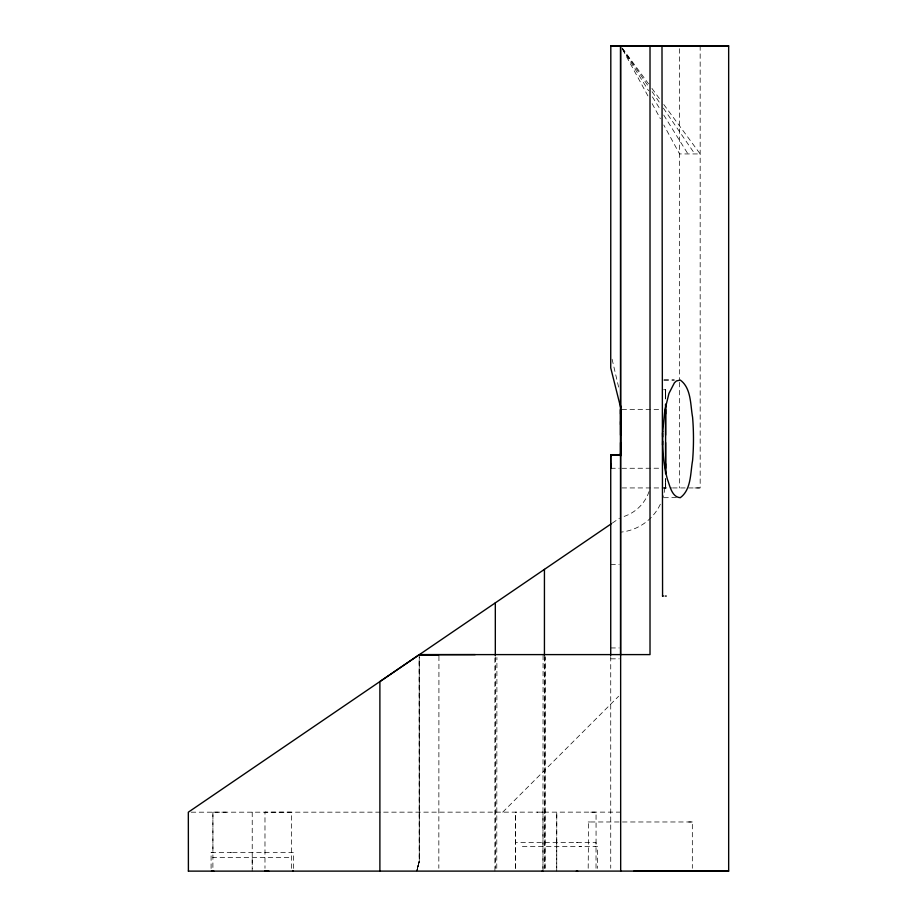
<?xml version="1.0" encoding="UTF-8"?>
<svg xmlns="http://www.w3.org/2000/svg" width="917" height="917" viewBox="0 0 917 917"><rect width="100%" height="100%" fill="white"/><g stroke="black" fill="none" stroke-linecap="round" stroke-linejoin="round"><path stroke-width="0.69" stroke-dasharray="4.58 3.44" d="M226.35 812.175L212.927 812.153L212.893 868.376M252.198 871.116L252.198 857.361M291.491 868.365L291.526 812.153L264.979 812.164L264.979 868.296M419.275 654.727L419.264 861.246L417.441 868.605L419.252 861.235L419.184 657.546M494.905 871.07L494.905 656.159M496.773 868.342L496.911 657.455M515.469 868.261L515.48 812.175L516.535 812.175M515.583 868.353L515.549 812.141M542.944 868.33L543.082 654.6M545.019 868.204L545.157 657.374M596.027 868.261L596.027 842.62L515.641 842.62M663.518 487.993L665.604 487.993L665.604 478.812M665.685 389.691L665.604 398.941L665.685 389.691L663.518 389.759M665.696 487.936L665.696 478.743L665.604 481.414M665.685 398.872L665.685 391.364M679.577 48.716L679.577 380.887M417.35 868.674L419.184 861.315L416.822 871.07L419.264 861.246L419.184 657.627M416.731 871.139L419.195 861.304M502.745 812.141L618.62 696.255M612.304 523.103L619.456 518.22M212.893 812.175L212.927 852.432L213.535 852.432M543.002 871.104L542.99 812.153L537.179 812.164M211.093 868.422L211.093 852.432L231.222 852.432L230.052 852.432M293.383 868.422L293.383 852.42L273.22 852.432M588.187 868.284L588.599 821.976L692.324 821.976L692.324 868.284M663.782 104.504L700.175 153.941L679.566 153.93L663.805 125.033M664.091 379.982L674.155 379.982M663.793 380.051L674.373 380.051M621.967 409.463L660.057 409.395M610.733 468.289L619.239 468.22M621.967 468.289L660.057 468.22M622.035 487.936L671.76 487.947M672.562 487.936L700.175 487.947L700.164 45.884M663.793 497.702L678.431 497.633M610.814 564.54L619.227 564.54M610.814 647.952L619.227 647.952M610.814 658.83L619.227 658.83M191.195 812.187L620.637 812.13M590.8 812.175L596.061 812.141L596.061 846.529L595.122 846.529M589.826 821.976L588.187 821.976M688.667 821.976L692.324 821.976M522.369 846.529L576.415 846.529M581.275 846.529L579.097 846.529L597.517 846.529L597.517 868.353M232.574 852.432L271.868 852.432M212.148 852.432L211.093 852.432M213.833 857.372L212.939 857.372L291.342 857.372M694.834 487.947L700.175 487.947M542.062 812.153L542.99 812.153M264.979 812.164L265.919 812.164M576.38 842.631L577.653 842.631M622.311 48.177L648.537 83.814M651.93 88.41L660.389 99.907M622.23 48.223L648.846 86.989M652.079 91.689L660.137 103.438M663.369 108.126L694.822 153.941M622.139 48.292L648.606 90.794M652.4 96.87L659.965 109.008M663.748 115.084L687.956 153.93M622.689 49.633L648.732 97.385M652.159 103.667L660.378 118.751M612.086 359.2L619.067 389.06M665.604 389.759L665.604 396.339M665.685 481.356L665.604 486.319M665.685 486.262L665.604 487.993M679.577 382.309L679.577 487.936M610.733 656.469L610.733 868.273M545.007 656.32L545.007 868.261M544.434 656.606L544.446 868.319M495.318 657.088L495.329 868.319M438.934 656.148L438.83 868.273M252.221 812.153L252.221 868.433M664.836 487.947A49.197 49.197 0 0 1 662.899 497.622M660.355 504.19A49.197 49.197 0 0 1 620.626 532.158M649.087 491.455A39.786 39.786 0 0 1 624.145 516.409M556.734 842.62L556.734 871.116L556.768 812.141L556.734 842.631"/><path stroke-width="1.38" d="M379.89 871.127L379.89 681.572L419.298 654.612L650.015 654.6L650.015 45.93M610.825 468.22L610.825 466.845M620.557 456.207L620.557 442.567M620.557 435.185L620.557 421.556M620.557 424.686L620.557 409.463L620.557 413.991M610.825 467.762L610.733 455.073L620.649 455.004L620.649 442.498M620.649 435.117L620.649 409.395M665.604 442.567L665.604 473.608L665.604 404.145L665.593 435.185M662.51 444.997L662.647 441.192M620.557 654.887L620.614 45.884M611.203 523.848L188.329 812.187L188.398 871.081M188.329 871.127L728.671 871.093L728.66 45.896L610.733 45.93M293.337 871.093L292.706 871.093M542.761 871.104L542.062 871.093M265.93 871.104L264.979 871.104L268.75 871.104M610.733 655.242L610.733 454.683L620.557 454.683M662.464 596.061L663.438 596.061M665.169 596.061L666.327 596.061M475.212 654.612L419.184 654.669L438.83 654.784M213.833 871.116L211.483 871.093M650.142 871.047L728.671 871.093M633.796 871.15L650.027 871.139M576.38 871.116L577.653 871.116M728.66 45.896L610.814 45.861L610.733 367.889L620.557 407.182M662.498 432.858L662.636 436.939M665.593 409.463L665.593 413.991M665.593 463.761L665.593 468.289M661.994 45.93L662.567 596.061M620.545 45.93L620.683 871.15M620.557 453.078L620.557 455.073M610.733 454.683L610.733 456.196M610.825 463.693L610.733 467.83M620.649 405.715L620.637 455.038M544.434 569.377L544.434 655.231M495.318 602.87L495.318 655.689M662.739 431.494C662.269 447.507 663.232 463.704 667.393 479.236C669.88 485.643 671.714 497.14 680.254 497.702C691.384 489.644 690.329 472.908 692.576 460.575A57.737 12.242 -90 0 0 692.576 417.178C690.329 404.844 691.384 388.109 680.254 380.051L676.356 380.979L674.408 382.825L668.94 393.462L664.791 410.484L662.739 431.494"/></g></svg>
